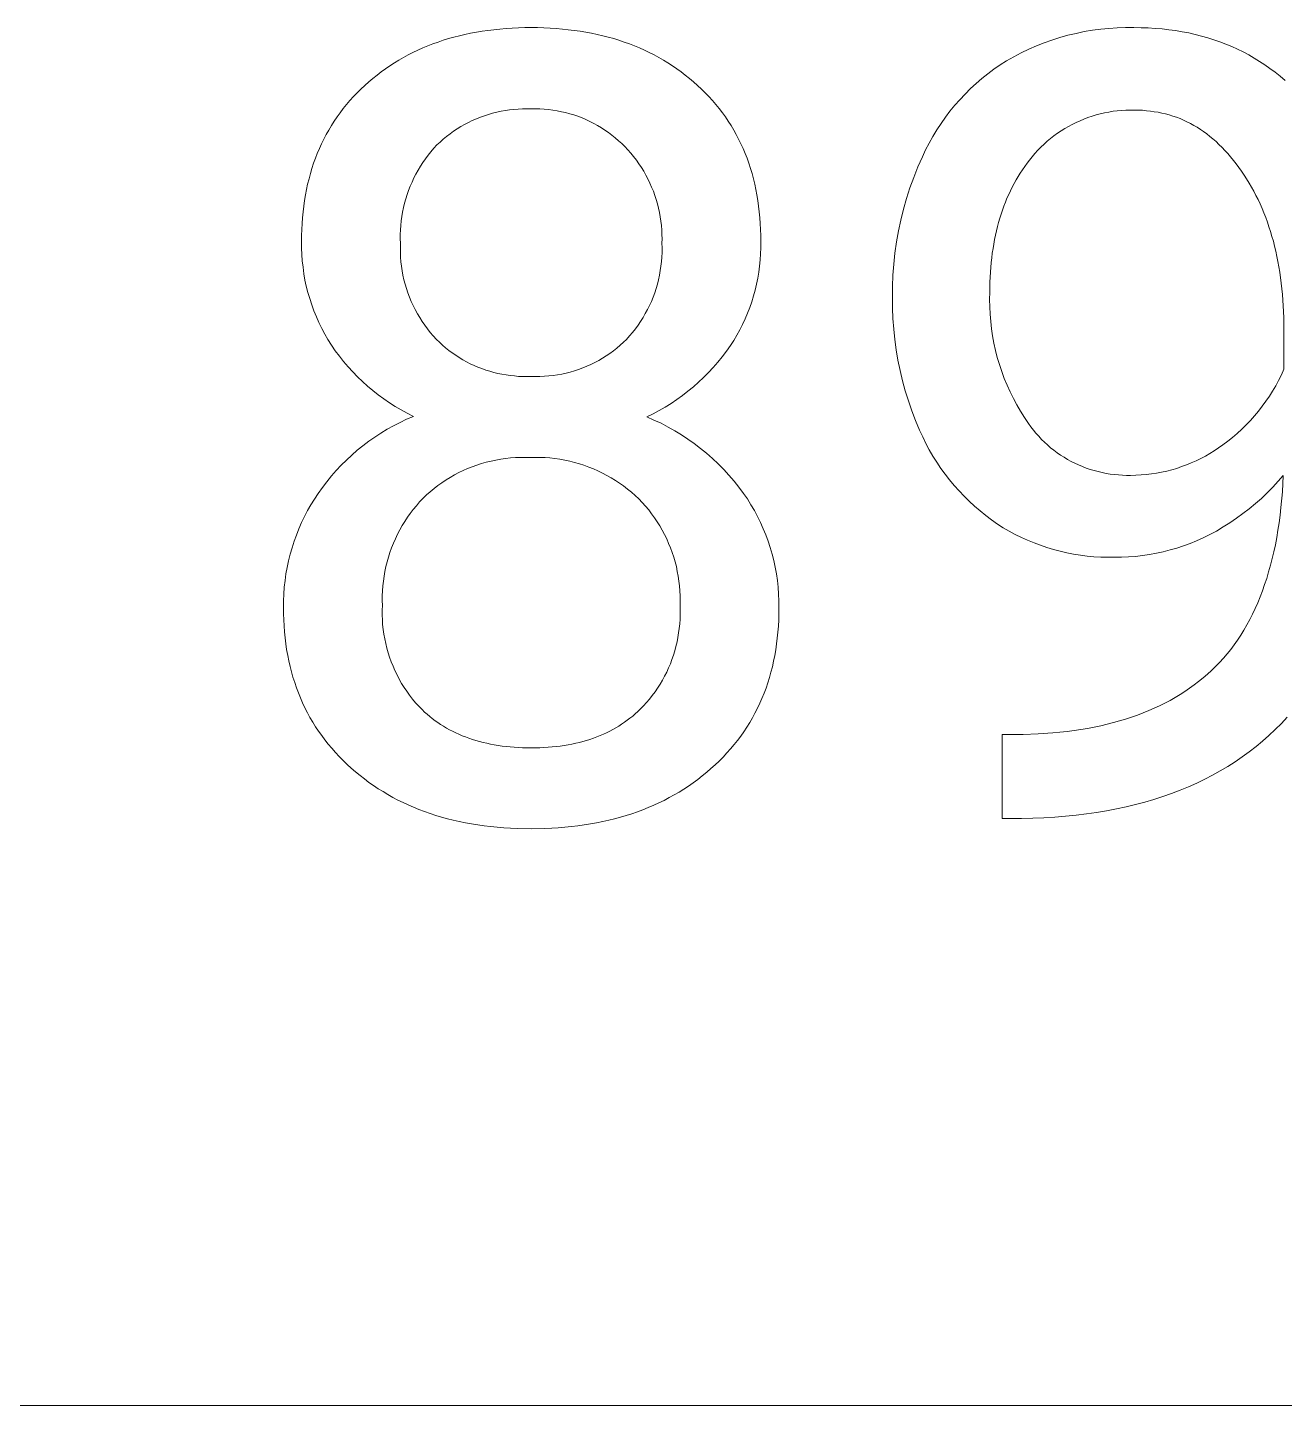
# Model space of a CAD drawing. Header units: millimetres. Extents: x -1480 to 5249, y -840 to 3860.
# Drawn here: x 4122 to 4224.8, y -464.2 to -351.6 of the extents above; entities that cross this region are included whole.
import ezdxf

# ---------------------------------------------------------------- set-up
doc = ezdxf.new("R2010")
doc.units = ezdxf.units.MM
doc.header["$MEASUREMENT"] = 0
doc.layers.add('Domyślny', color=7, linetype='Continuous', true_color=0x000000)

msp = doc.modelspace()

# ---------------------------------------------------------------- linework, layer by layer
at = {"layer": 'Domyślny', "color": 18, "lineweight": 15, "true_color": 0x000000}
for p, q in [((4156.43, -352.52), (4156.87, -352.4)), ((4156.87, -352.4), (4157.32, -352.28)), ((4157.32, -352.28), (4157.77, -352.18)), ((4157.77, -352.18), (4158.23, -352.08)), ((4158.23, -352.08), (4158.7, -351.99)), ((4158.7, -351.99), (4159.17, -351.91)), ((4159.17, -351.91), (4159.65, -351.85)), ((4159.65, -351.85), (4160.13, -351.79)), ((4160.13, -351.79), (4160.63, -351.74)), ((4160.63, -351.74), (4161.13, -351.69)), ((4161.13, -351.69), (4161.63, -351.66)), ((4161.63, -351.66), (4162.14, -351.64)), ((4162.14, -351.64), (4162.66, -351.62)), ((4162.66, -351.62), (4163.18, -351.62)), ((4163.18, -351.62), (4163.7, -351.62)), ((4163.7, -351.62), (4164.22, -351.64)), ((4164.22, -351.64), (4164.73, -351.66)), ((4164.73, -351.66), (4165.23, -351.69)), ((4165.23, -351.69), (4165.73, -351.74)), ((4165.73, -351.74), (4166.22, -351.79)), ((4166.22, -351.79), (4166.71, -351.85)), ((4166.71, -351.85), (4167.19, -351.91)), ((4167.19, -351.91), (4167.66, -351.99)), ((4167.66, -351.99), (4168.12, -352.08)), ((4168.12, -352.08), (4168.58, -352.18)), ((4168.58, -352.18), (4169.04, -352.28)), ((4169.04, -352.28), (4169.48, -352.4)), ((4169.48, -352.4), (4169.93, -352.52)), ((4205.76, -352.64), (4206.41, -352.43)), ((4206.41, -352.43), (4207.06, -352.25)), ((4207.06, -352.25), (4207.73, -352.09)), ((4207.73, -352.09), (4208.39, -351.95)), ((4208.39, -351.95), (4209.07, -351.84)), ((4209.07, -351.84), (4209.74, -351.75)), ((4209.74, -351.75), (4210.42, -351.68)), ((4210.42, -351.68), (4211.1, -351.64)), ((4211.1, -351.64), (4211.78, -351.62)), ((4211.78, -351.62), (4212.46, -351.62)), ((4212.46, -351.62), (4213.05, -351.63)), ((4213.05, -351.63), (4213.63, -351.65)), ((4213.63, -351.65), (4214.2, -351.68)), ((4214.2, -351.68), (4214.76, -351.73)), ((4214.76, -351.73), (4215.32, -351.79)), ((4215.32, -351.79), (4215.87, -351.87)), ((4215.87, -351.87), (4216.41, -351.96)), ((4216.41, -351.96), (4216.94, -352.06)), ((4216.94, -352.06), (4217.47, -352.18)), ((4217.47, -352.18), (4217.98, -352.31)), ((4217.98, -352.31), (4218.49, -352.45)), ((4153.52, -353.65), (4153.92, -353.46)), ((4153.92, -353.46), (4154.32, -353.28)), ((4154.32, -353.28), (4154.73, -353.11)), ((4154.73, -353.11), (4155.15, -352.95)), ((4155.15, -352.95), (4155.57, -352.8)), ((4155.57, -352.8), (4156, -352.66)), ((4156, -352.66), (4156.43, -352.52)), ((4169.93, -352.52), (4170.36, -352.66)), ((4170.36, -352.66), (4170.79, -352.8)), ((4170.79, -352.8), (4171.21, -352.95)), ((4171.21, -352.95), (4171.63, -353.11)), ((4171.63, -353.11), (4172.04, -353.28)), ((4172.04, -353.28), (4172.44, -353.46)), ((4172.44, -353.46), (4172.84, -353.65)), ((4203.24, -353.68), (4203.86, -353.39)), ((4203.86, -353.39), (4204.48, -353.11)), ((4204.48, -353.11), (4205.12, -352.86)), ((4205.12, -352.86), (4205.76, -352.64)), ((4218.49, -352.45), (4218.99, -352.61)), ((4218.99, -352.61), (4219.49, -352.79)), ((4219.49, -352.79), (4219.97, -352.97)), ((4219.97, -352.97), (4220.45, -353.17)), ((4220.45, -353.17), (4220.92, -353.38)), ((4220.92, -353.38), (4221.39, -353.61)), ((4151.64, -354.74), (4152, -354.5)), ((4152, -354.5), (4152.37, -354.28)), ((4152.37, -354.28), (4152.75, -354.06)), ((4152.75, -354.06), (4153.13, -353.85)), ((4153.13, -353.85), (4153.52, -353.65)), ((4172.84, -353.65), (4173.23, -353.85)), ((4173.23, -353.85), (4173.61, -354.06)), ((4173.61, -354.06), (4173.99, -354.28)), ((4173.99, -354.28), (4174.36, -354.5)), ((4174.36, -354.5), (4174.73, -354.74)), ((4201.01, -355.02), (4201.52, -354.67)), ((4201.52, -354.67), (4202.04, -354.33)), ((4202.04, -354.33), (4202.64, -354)), ((4202.64, -354), (4203.24, -353.68)), ((4221.39, -353.61), (4221.84, -353.85)), ((4221.84, -353.85), (4222.29, -354.11)), ((4222.29, -354.11), (4222.73, -354.38)), ((4222.73, -354.38), (4223.16, -354.66)), ((4223.16, -354.66), (4223.58, -354.96)), ((4149.91, -356.06), (4150.24, -355.77)), ((4150.24, -355.77), (4150.58, -355.5)), ((4150.58, -355.5), (4150.93, -355.24)), ((4150.93, -355.24), (4151.28, -354.98)), ((4151.28, -354.98), (4151.64, -354.74)), ((4174.73, -354.74), (4175.09, -354.98)), ((4175.09, -354.98), (4175.44, -355.24)), ((4175.44, -355.24), (4175.78, -355.5)), ((4175.78, -355.5), (4176.12, -355.77)), ((4176.12, -355.77), (4176.46, -356.06)), ((4199.55, -356.19), (4200.03, -355.79)), ((4200.03, -355.79), (4200.51, -355.4)), ((4200.51, -355.4), (4201.01, -355.02)), ((4223.58, -354.96), (4224, -355.27)), ((4224, -355.27), (4224.41, -355.59)), ((4224.41, -355.59), (4224.81, -355.93)), ((4148.66, -357.26), (4148.96, -356.95)), ((4148.96, -356.95), (4149.26, -356.65)), ((4149.26, -356.65), (4149.58, -356.35)), ((4149.58, -356.35), (4149.91, -356.06)), ((4176.46, -356.06), (4176.78, -356.35)), ((4176.78, -356.35), (4177.1, -356.65)), ((4177.1, -356.65), (4177.41, -356.95)), ((4177.41, -356.95), (4177.71, -357.26)), ((4198.65, -357.05), (4199.1, -356.61)), ((4199.1, -356.61), (4199.55, -356.19)), ((4147.82, -358.24), (4148.09, -357.91)), ((4148.09, -357.91), (4148.37, -357.58)), ((4148.37, -357.58), (4148.66, -357.26)), ((4177.71, -357.26), (4178, -357.58)), ((4178, -357.58), (4178.28, -357.91)), ((4178.28, -357.91), (4178.55, -358.24)), ((4197.42, -358.46), (4197.82, -357.97)), ((4197.82, -357.97), (4198.23, -357.51)), ((4198.23, -357.51), (4198.65, -357.05)), ((4147.08, -359.27), (4147.32, -358.92)), ((4147.32, -358.92), (4147.57, -358.58)), ((4147.57, -358.58), (4147.82, -358.24)), ((4158.7, -359.08), (4158.37, -359.22)), ((4159.03, -358.94), (4158.7, -359.08)), ((4159.36, -358.82), (4159.03, -358.94)), ((4159.69, -358.72), (4159.36, -358.82)), ((4160.03, -358.62), (4159.69, -358.72)), ((4160.38, -358.53), (4160.03, -358.62)), ((4160.72, -358.46), (4160.38, -358.53)), ((4161.07, -358.4), (4160.72, -358.46)), ((4161.42, -358.35), (4161.07, -358.4)), ((4161.77, -358.31), (4161.42, -358.35)), ((4162.12, -358.28), (4161.77, -358.31)), ((4162.48, -358.27), (4162.12, -358.28)), ((4162.83, -358.27), (4162.48, -358.27)), ((4163.18, -358.27), (4162.83, -358.27)), ((4163.54, -358.27), (4163.18, -358.27)), ((4163.89, -358.27), (4163.54, -358.27)), ((4164.24, -358.29), (4163.89, -358.27)), ((4164.6, -358.32), (4164.24, -358.29)), ((4164.95, -358.37), (4164.6, -358.32)), ((4165.3, -358.42), (4164.95, -358.37)), ((4165.65, -358.49), (4165.3, -358.42)), ((4165.99, -358.57), (4165.65, -358.49)), ((4166.33, -358.66), (4165.99, -358.57)), ((4166.67, -358.76), (4166.33, -358.66)), ((4167.01, -358.87), (4166.67, -358.76)), ((4167.34, -359), (4167.01, -358.87)), ((4167.66, -359.14), (4167.34, -359)), ((4167.99, -359.29), (4167.66, -359.14)), ((4178.55, -358.24), (4178.81, -358.58)), ((4178.81, -358.58), (4179.06, -358.92)), ((4179.06, -358.92), (4179.29, -359.27)), ((4196.69, -359.46), (4197.05, -358.95)), ((4197.05, -358.95), (4197.42, -358.46)), ((4208.37, -359.09), (4208.05, -359.23)), ((4208.7, -358.97), (4208.37, -359.09)), ((4209.04, -358.85), (4208.7, -358.97)), ((4209.37, -358.75), (4209.04, -358.85)), ((4209.71, -358.66), (4209.37, -358.75)), ((4210.06, -358.58), (4209.71, -358.66)), ((4210.4, -358.52), (4210.06, -358.58)), ((4210.75, -358.46), (4210.4, -358.52)), ((4211.1, -358.42), (4210.75, -358.46)), ((4211.45, -358.39), (4211.1, -358.42)), ((4211.8, -358.37), (4211.45, -358.39)), ((4212.16, -358.36), (4211.8, -358.37)), ((4212.51, -358.36), (4212.16, -358.36)), ((4212.84, -358.37), (4212.51, -358.36)), ((4213.16, -358.38), (4212.84, -358.37)), ((4213.49, -358.41), (4213.16, -358.38)), ((4213.81, -358.44), (4213.49, -358.41)), ((4214.12, -358.49), (4213.81, -358.44)), ((4214.43, -358.54), (4214.12, -358.49)), ((4214.74, -358.6), (4214.43, -358.54)), ((4215.05, -358.68), (4214.74, -358.6)), ((4215.35, -358.76), (4215.05, -358.68)), ((4215.64, -358.85), (4215.35, -358.76)), ((4215.94, -358.95), (4215.64, -358.85)), ((4216.23, -359.06), (4215.94, -358.95)), ((4216.51, -359.19), (4216.23, -359.06)), ((4216.79, -359.32), (4216.51, -359.19)), ((4146.43, -360.36), (4146.64, -359.99)), ((4146.64, -359.99), (4146.85, -359.63)), ((4146.85, -359.63), (4147.08, -359.27)), ((4156.55, -360.3), (4156.27, -360.51)), ((4156.84, -360.09), (4156.55, -360.3)), ((4157.13, -359.9), (4156.84, -360.09)), ((4157.44, -359.71), (4157.13, -359.9)), ((4157.74, -359.54), (4157.44, -359.71)), ((4158.06, -359.37), (4157.74, -359.54)), ((4158.37, -359.22), (4158.06, -359.37)), ((4168.3, -359.45), (4167.99, -359.29)), ((4168.61, -359.62), (4168.3, -359.45)), ((4168.92, -359.8), (4168.61, -359.62)), ((4169.21, -359.99), (4168.92, -359.8)), ((4169.5, -360.19), (4169.21, -359.99)), ((4169.79, -360.4), (4169.5, -360.19)), ((4179.29, -359.27), (4179.52, -359.63)), ((4179.52, -359.63), (4179.74, -359.99)), ((4179.74, -359.99), (4179.95, -360.36)), ((4196.02, -360.51), (4196.35, -359.98)), ((4196.35, -359.98), (4196.69, -359.46)), ((4206.21, -360.26), (4205.92, -360.47)), ((4206.5, -360.06), (4206.21, -360.26)), ((4206.8, -359.87), (4206.5, -360.06)), ((4207.1, -359.7), (4206.8, -359.87)), ((4207.41, -359.53), (4207.1, -359.7)), ((4207.73, -359.37), (4207.41, -359.53)), ((4208.05, -359.23), (4207.73, -359.37)), ((4217.07, -359.46), (4216.79, -359.32)), ((4217.35, -359.61), (4217.07, -359.46)), ((4217.62, -359.77), (4217.35, -359.61)), ((4217.89, -359.94), (4217.62, -359.77)), ((4218.15, -360.12), (4217.89, -359.94)), ((4218.41, -360.31), (4218.15, -360.12)), ((4218.67, -360.51), (4218.41, -360.31)), ((4145.87, -361.51), (4146.04, -361.12)), ((4146.04, -361.12), (4146.23, -360.74)), ((4146.23, -360.74), (4146.43, -360.36)), ((4155.48, -361.21), (4155.23, -361.48)), ((4155.73, -360.97), (4155.48, -361.21)), ((4156, -360.73), (4155.73, -360.97)), ((4156.27, -360.51), (4156, -360.73)), ((4170.06, -360.62), (4169.79, -360.4)), ((4170.33, -360.86), (4170.06, -360.62)), ((4170.59, -361.1), (4170.33, -360.86)), ((4170.85, -361.34), (4170.59, -361.1)), ((4171.09, -361.61), (4170.85, -361.34)), ((4179.95, -360.36), (4180.14, -360.74)), ((4180.14, -360.74), (4180.33, -361.12)), ((4180.33, -361.12), (4180.51, -361.51)), ((4195.43, -361.61), (4195.72, -361.06)), ((4195.72, -361.06), (4196.02, -360.51)), ((4204.86, -361.39), (4204.61, -361.64)), ((4205.11, -361.14), (4204.86, -361.39)), ((4205.37, -360.91), (4205.11, -361.14)), ((4205.65, -360.68), (4205.37, -360.91)), ((4205.92, -360.47), (4205.65, -360.68)), ((4218.92, -360.72), (4218.67, -360.51)), ((4219.17, -360.94), (4218.92, -360.72)), ((4219.41, -361.17), (4219.17, -360.94)), ((4219.66, -361.41), (4219.41, -361.17)), ((4219.89, -361.66), (4219.66, -361.41)), ((4145.4, -362.71), (4145.54, -362.3)), ((4145.54, -362.3), (4145.7, -361.9)), ((4145.7, -361.9), (4145.87, -361.51)), ((4154.54, -362.34), (4154.33, -362.64)), ((4154.76, -362.05), (4154.54, -362.34)), ((4154.99, -361.76), (4154.76, -362.05)), ((4155.23, -361.48), (4154.99, -361.76)), ((4171.33, -361.88), (4171.09, -361.61)), ((4171.56, -362.16), (4171.33, -361.88)), ((4171.78, -362.45), (4171.56, -362.16)), ((4171.99, -362.75), (4171.78, -362.45)), ((4180.51, -361.51), (4180.67, -361.9)), ((4180.67, -361.9), (4180.83, -362.3)), ((4180.83, -362.3), (4180.97, -362.71)), ((4194.8, -363.01), (4195.17, -362.17)), ((4195.17, -362.17), (4195.43, -361.61)), ((4203.93, -362.44), (4203.73, -362.7)), ((4204.15, -362.17), (4203.93, -362.44)), ((4204.37, -361.9), (4204.15, -362.17)), ((4204.61, -361.64), (4204.37, -361.9)), ((4220.13, -361.92), (4219.89, -361.66)), ((4220.36, -362.19), (4220.13, -361.92)), ((4220.59, -362.47), (4220.36, -362.19)), ((4220.81, -362.75), (4220.59, -362.47)), ((4145.02, -363.98), (4145.13, -363.55)), ((4145.13, -363.55), (4145.26, -363.13)), ((4145.26, -363.13), (4145.4, -362.71)), ((4153.76, -363.59), (4153.59, -363.91)), ((4153.94, -363.27), (4153.76, -363.59)), ((4154.13, -362.95), (4153.94, -363.27)), ((4154.33, -362.64), (4154.13, -362.95)), ((4172.19, -363.05), (4171.99, -362.75)), ((4172.38, -363.36), (4172.19, -363.05)), ((4172.56, -363.67), (4172.38, -363.36)), ((4172.73, -363.99), (4172.56, -363.67)), ((4180.97, -362.71), (4181.11, -363.13)), ((4181.11, -363.13), (4181.24, -363.55)), ((4181.24, -363.55), (4181.35, -363.98)), ((4194.46, -363.86), (4194.8, -363.01)), ((4203.17, -363.51), (4203, -363.79)), ((4203.35, -363.23), (4203.17, -363.51)), ((4203.54, -362.96), (4203.35, -363.23)), ((4203.73, -362.7), (4203.54, -362.96)), ((4221.03, -363.05), (4220.81, -362.75)), ((4221.25, -363.36), (4221.03, -363.05)), ((4221.46, -363.67), (4221.25, -363.36)), ((4221.67, -363.99), (4221.46, -363.67)), ((4144.82, -364.85), (4144.91, -364.41)), ((4144.91, -364.41), (4145.02, -363.98)), ((4153.29, -364.58), (4153.16, -364.93)), ((4153.44, -364.25), (4153.29, -364.58)), ((4153.59, -363.91), (4153.44, -364.25)), ((4172.89, -364.32), (4172.73, -363.99)), ((4173.03, -364.65), (4172.89, -364.32)), ((4173.17, -364.99), (4173.03, -364.65)), ((4181.35, -363.98), (4181.46, -364.41)), ((4181.46, -364.41), (4181.55, -364.85)), ((4193.87, -365.58), (4194.15, -364.72)), ((4194.15, -364.72), (4194.46, -363.86)), ((4202.51, -364.66), (4202.36, -364.96)), ((4202.67, -364.36), (4202.51, -364.66)), ((4202.83, -364.07), (4202.67, -364.36)), ((4203, -363.79), (4202.83, -364.07)), ((4221.87, -364.32), (4221.67, -363.99)), ((4222.06, -364.65), (4221.87, -364.32)), ((4222.25, -364.99), (4222.06, -364.65)), ((4144.59, -366.21), (4144.65, -365.75)), ((4144.65, -365.75), (4144.73, -365.3)), ((4144.73, -365.3), (4144.82, -364.85)), ((4152.93, -365.62), (4152.83, -365.98)), ((4153.04, -365.27), (4152.93, -365.62)), ((4153.16, -364.93), (4153.04, -365.27)), ((4173.29, -365.33), (4173.17, -364.99)), ((4173.4, -365.67), (4173.29, -365.33)), ((4173.5, -366.02), (4173.4, -365.67)), ((4181.55, -364.85), (4181.64, -365.3)), ((4181.64, -365.3), (4181.71, -365.75)), ((4181.71, -365.75), (4181.78, -366.21)), ((4193.62, -366.46), (4193.87, -365.58)), ((4201.95, -365.88), (4201.83, -366.2)), ((4202.08, -365.57), (4201.95, -365.88)), ((4202.22, -365.26), (4202.08, -365.57)), ((4202.36, -364.96), (4202.22, -365.26)), ((4222.43, -365.33), (4222.25, -364.99)), ((4222.61, -365.68), (4222.43, -365.33)), ((4222.77, -366.03), (4222.61, -365.68)), ((4144.49, -367.16), (4144.53, -366.68)), ((4144.53, -366.68), (4144.59, -366.21)), ((4152.61, -367.06), (4152.56, -367.42)), ((4152.67, -366.69), (4152.61, -367.06)), ((4152.74, -366.33), (4152.67, -366.69)), ((4152.83, -365.98), (4152.74, -366.33)), ((4173.59, -366.37), (4173.5, -366.02)), ((4173.67, -366.73), (4173.59, -366.37)), ((4173.73, -367.09), (4173.67, -366.73)), ((4173.79, -367.44), (4173.73, -367.09)), ((4181.78, -366.21), (4181.83, -366.68)), ((4181.83, -366.68), (4181.88, -367.16)), ((4193.4, -367.35), (4193.62, -366.46)), ((4201.6, -366.86), (4201.5, -367.19)), ((4201.71, -366.53), (4201.6, -366.86)), ((4201.83, -366.2), (4201.71, -366.53)), ((4222.93, -366.39), (4222.77, -366.03)), ((4223.08, -366.76), (4222.93, -366.39)), ((4223.23, -367.13), (4223.08, -366.76)), ((4144.41, -368.62), (4144.43, -368.12)), ((4144.43, -368.12), (4144.45, -367.64)), ((4144.45, -367.64), (4144.49, -367.16)), ((4152.5, -368.15), (4152.48, -368.52)), ((4152.52, -367.79), (4152.5, -368.15)), ((4152.56, -367.42), (4152.52, -367.79)), ((4173.83, -367.8), (4173.79, -367.44)), ((4173.86, -368.17), (4173.83, -367.8)), ((4173.87, -368.53), (4173.86, -368.17)), ((4181.88, -367.16), (4181.91, -367.64)), ((4181.91, -367.64), (4181.94, -368.12)), ((4181.94, -368.12), (4181.95, -368.62)), ((4193.21, -368.24), (4193.4, -367.35)), ((4201.3, -367.88), (4201.22, -368.23)), ((4201.4, -367.54), (4201.3, -367.88)), ((4201.5, -367.19), (4201.4, -367.54)), ((4223.37, -367.51), (4223.23, -367.13)), ((4223.5, -367.89), (4223.37, -367.51)), ((4223.63, -368.28), (4223.5, -367.89)), ((4144.41, -369.12), (4144.41, -368.62)), ((4144.41, -369.64), (4144.41, -369.12)), ((4152.48, -368.52), (4152.48, -368.89)), ((4152.48, -368.89), (4152.5, -369.25)), ((4152.5, -369.25), (4152.49, -369.63)), ((4173.88, -368.89), (4173.87, -368.53)), ((4173.87, -369.25), (4173.88, -368.89)), ((4173.88, -369.63), (4173.87, -369.25)), ((4181.95, -368.62), (4181.96, -369.12)), ((4181.96, -369.12), (4181.96, -369.62)), ((4192.92, -370.05), (4193.05, -369.14)), ((4193.05, -369.14), (4193.21, -368.24)), ((4201, -369.31), (4200.94, -369.68)), ((4201.07, -368.95), (4201, -369.31)), ((4201.14, -368.59), (4201.07, -368.95)), ((4201.22, -368.23), (4201.14, -368.59)), ((4223.74, -368.68), (4223.63, -368.28)), ((4223.86, -369.08), (4223.74, -368.68)), ((4223.96, -369.49), (4223.86, -369.08)), ((4144.43, -370.17), (4144.41, -369.64)), ((4144.47, -370.69), (4144.43, -370.17)), ((4152.49, -369.63), (4152.49, -370)), ((4152.49, -370), (4152.51, -370.37)), ((4152.51, -370.37), (4152.54, -370.75)), ((4173.83, -370.74), (4173.86, -370.37)), ((4173.86, -370.37), (4173.88, -370)), ((4173.88, -370), (4173.88, -369.63)), ((4181.94, -370.12), (4181.91, -370.61)), ((4181.96, -369.62), (4181.94, -370.12)), ((4192.83, -370.95), (4192.92, -370.05)), ((4200.84, -370.44), (4200.79, -370.82)), ((4200.88, -370.06), (4200.84, -370.44)), ((4200.94, -369.68), (4200.88, -370.06)), ((4224.06, -369.9), (4223.96, -369.49)), ((4224.15, -370.32), (4224.06, -369.9)), ((4224.23, -370.74), (4224.15, -370.32)), ((4144.53, -371.21), (4144.47, -370.69)), ((4144.6, -371.73), (4144.53, -371.21)), ((4152.54, -370.75), (4152.58, -371.12)), ((4152.58, -371.12), (4152.63, -371.49)), ((4152.63, -371.49), (4152.7, -371.86)), ((4173.67, -371.85), (4173.74, -371.48)), ((4173.74, -371.48), (4173.79, -371.12)), ((4173.79, -371.12), (4173.83, -370.74)), ((4181.86, -371.11), (4181.79, -371.61)), ((4181.91, -370.61), (4181.86, -371.11)), ((4192.76, -371.86), (4192.83, -370.95)), ((4200.79, -370.82), (4200.73, -371.61)), ((4224.31, -371.18), (4224.23, -370.74)), ((4224.38, -371.61), (4224.31, -371.18)), ((4144.69, -372.25), (4144.6, -371.73)), ((4144.8, -372.76), (4144.69, -372.25)), ((4152.7, -371.86), (4152.78, -372.22)), ((4152.78, -372.22), (4152.88, -372.58)), ((4152.88, -372.58), (4152.98, -372.94)), ((4173.4, -372.94), (4173.5, -372.58)), ((4173.5, -372.58), (4173.59, -372.22)), ((4173.59, -372.22), (4173.67, -371.85)), ((4181.61, -372.59), (4181.49, -373.07)), ((4181.71, -372.1), (4181.61, -372.59)), ((4181.79, -371.61), (4181.71, -372.1)), ((4192.73, -372.78), (4192.76, -371.86)), ((4200.69, -372.42), (4200.68, -373.24)), ((4200.73, -371.61), (4200.69, -372.42)), ((4224.5, -372.5), (4224.38, -371.61)), ((4224.6, -373.42), (4224.5, -372.5)), ((4144.93, -373.27), (4144.8, -372.76)), ((4145.08, -373.77), (4144.93, -373.27)), ((4145.24, -374.27), (4145.08, -373.77)), ((4152.98, -372.94), (4153.1, -373.3)), ((4153.1, -373.3), (4153.23, -373.65)), ((4153.23, -373.65), (4153.38, -373.99)), ((4173.01, -373.99), (4173.15, -373.64)), ((4173.15, -373.64), (4173.28, -373.29)), ((4173.28, -373.29), (4173.4, -372.94)), ((4181.36, -373.55), (4181.21, -374.03)), ((4181.49, -373.07), (4181.36, -373.55)), ((4192.72, -373.69), (4192.73, -372.78)), ((4192.73, -374.55), (4192.72, -373.69)), ((4200.68, -373.24), (4200.66, -373.84)), ((4200.66, -373.84), (4200.67, -374.44)), ((4224.67, -374.36), (4224.6, -373.42)), ((4145.42, -374.77), (4145.24, -374.27)), ((4145.62, -375.25), (4145.42, -374.77)), ((4153.38, -373.99), (4153.53, -374.33)), ((4153.53, -374.33), (4153.7, -374.67)), ((4153.7, -374.67), (4153.88, -375)), ((4172.51, -374.99), (4172.69, -374.66)), ((4172.69, -374.66), (4172.86, -374.33)), ((4172.86, -374.33), (4173.01, -373.99)), ((4180.87, -374.97), (4180.67, -375.43)), ((4181.05, -374.5), (4180.87, -374.97)), ((4181.21, -374.03), (4181.05, -374.5)), ((4192.76, -375.4), (4192.73, -374.55)), ((4200.67, -374.44), (4200.7, -375.04)), ((4224.71, -375.32), (4224.67, -374.36)), ((4145.83, -375.73), (4145.62, -375.25)), ((4146.06, -376.2), (4145.83, -375.73)), ((4153.88, -375), (4154.07, -375.32)), ((4154.07, -375.32), (4154.27, -375.63)), ((4154.27, -375.63), (4154.48, -375.94)), ((4154.48, -375.94), (4154.7, -376.24)), ((4171.7, -376.24), (4171.92, -375.94)), ((4171.92, -375.94), (4172.13, -375.63)), ((4172.13, -375.63), (4172.33, -375.31)), ((4172.33, -375.31), (4172.51, -374.99)), ((4180.46, -375.88), (4180.23, -376.32)), ((4180.67, -375.43), (4180.46, -375.88)), ((4192.82, -376.26), (4192.76, -375.4)), ((4200.7, -375.04), (4200.75, -375.64)), ((4200.75, -375.64), (4200.81, -376.23)), ((4224.72, -376.31), (4224.71, -375.32)), ((4146.31, -376.67), (4146.06, -376.2)), ((4146.57, -377.12), (4146.31, -376.67)), ((4146.85, -377.57), (4146.57, -377.12)), ((4154.7, -376.24), (4154.93, -376.54)), ((4154.93, -376.54), (4155.18, -376.82)), ((4155.18, -376.82), (4155.43, -377.1)), ((4155.43, -377.1), (4155.68, -377.34)), ((4170.72, -377.34), (4170.98, -377.1)), ((4170.98, -377.1), (4171.23, -376.82)), ((4171.23, -376.82), (4171.47, -376.53)), ((4171.47, -376.53), (4171.7, -376.24)), ((4179.74, -377.19), (4179.47, -377.61)), ((4179.99, -376.76), (4179.74, -377.19)), ((4180.23, -376.32), (4179.99, -376.76)), ((4192.91, -377.11), (4192.82, -376.26)), ((4193.03, -377.96), (4192.91, -377.11)), ((4200.81, -376.23), (4200.9, -376.82)), ((4200.9, -376.82), (4201.01, -377.41)), ((4224.72, -379.54), (4224.72, -376.31)), ((4147.17, -378.03), (4146.85, -377.57)), ((4147.5, -378.48), (4147.17, -378.03)), ((4155.68, -377.34), (4155.93, -377.57)), ((4155.93, -377.57), (4156.19, -377.79)), ((4156.19, -377.79), (4156.46, -378)), ((4156.46, -378), (4156.73, -378.21)), ((4156.73, -378.21), (4157.01, -378.4)), ((4169.31, -378.45), (4169.61, -378.25)), ((4169.61, -378.25), (4169.9, -378.04)), ((4169.9, -378.04), (4170.18, -377.82)), ((4170.18, -377.82), (4170.46, -377.58)), ((4170.46, -377.58), (4170.72, -377.34)), ((4179.14, -378.07), (4178.8, -378.53)), ((4179.47, -377.61), (4179.14, -378.07)), ((4193.17, -378.81), (4193.03, -377.96)), ((4201.01, -377.41), (4201.14, -378)), ((4201.14, -378), (4201.29, -378.58)), ((4147.85, -378.92), (4147.5, -378.48)), ((4148.22, -379.35), (4147.85, -378.92)), ((4148.59, -379.76), (4148.22, -379.35)), ((4157.01, -378.4), (4157.3, -378.59)), ((4157.3, -378.59), (4157.59, -378.77)), ((4157.59, -378.77), (4157.89, -378.93)), ((4157.89, -378.93), (4158.2, -379.09)), ((4158.2, -379.09), (4158.51, -379.23)), ((4158.51, -379.23), (4158.83, -379.37)), ((4158.83, -379.37), (4159.14, -379.49)), ((4167.06, -379.55), (4167.4, -379.43)), ((4167.4, -379.43), (4167.73, -379.3)), ((4167.73, -379.3), (4168.06, -379.15)), ((4168.06, -379.15), (4168.38, -378.99)), ((4168.38, -378.99), (4168.7, -378.82)), ((4168.7, -378.82), (4169.01, -378.64)), ((4169.01, -378.64), (4169.31, -378.45)), ((4178.07, -379.39), (4177.68, -379.81)), ((4178.44, -378.97), (4178.07, -379.39)), ((4178.8, -378.53), (4178.44, -378.97)), ((4193.34, -379.65), (4193.17, -378.81)), ((4201.29, -378.58), (4201.46, -379.15)), ((4201.46, -379.15), (4201.65, -379.72)), ((4148.98, -380.16), (4148.59, -379.76)), ((4149.39, -380.55), (4148.98, -380.16)), ((4149.81, -380.93), (4149.39, -380.55)), ((4159.14, -379.49), (4159.47, -379.61)), ((4159.47, -379.61), (4159.79, -379.71)), ((4159.79, -379.71), (4160.13, -379.8)), ((4160.13, -379.8), (4160.46, -379.88)), ((4160.46, -379.88), (4160.79, -379.95)), ((4160.79, -379.95), (4161.13, -380.01)), ((4161.13, -380.01), (4161.47, -380.06)), ((4161.47, -380.06), (4161.81, -380.09)), ((4161.81, -380.09), (4162.15, -380.12)), ((4162.15, -380.12), (4162.5, -380.13)), ((4162.5, -380.13), (4162.84, -380.13)), ((4162.84, -380.13), (4163.18, -380.12)), ((4163.18, -380.12), (4163.54, -380.13)), ((4163.54, -380.13), (4163.9, -380.13)), ((4163.9, -380.13), (4164.26, -380.11)), ((4164.26, -380.11), (4164.62, -380.09)), ((4164.62, -380.09), (4164.97, -380.05)), ((4164.97, -380.05), (4165.33, -380)), ((4165.33, -380), (4165.68, -379.93)), ((4165.68, -379.93), (4166.03, -379.86)), ((4166.03, -379.86), (4166.38, -379.77)), ((4166.38, -379.77), (4166.72, -379.67)), ((4166.72, -379.67), (4167.06, -379.55)), ((4176.87, -380.6), (4176.44, -380.98)), ((4177.28, -380.21), (4176.87, -380.6)), ((4177.68, -379.81), (4177.28, -380.21)), ((4193.54, -380.48), (4193.34, -379.65)), ((4193.77, -381.31), (4193.54, -380.48)), ((4201.65, -379.72), (4201.86, -380.29)), ((4201.86, -380.29), (4202.09, -380.84)), ((4224.05, -380.89), (4224.29, -380.45)), ((4224.29, -380.45), (4224.51, -380)), ((4224.51, -380), (4224.72, -379.54)), ((4150.24, -381.29), (4149.81, -380.93)), ((4150.68, -381.64), (4150.24, -381.29)), ((4151.13, -381.97), (4150.68, -381.64)), ((4175.55, -381.69), (4175.09, -382.02)), ((4176, -381.34), (4175.55, -381.69)), ((4176.44, -380.98), (4176, -381.34)), ((4194.02, -382.13), (4193.77, -381.31)), ((4202.09, -380.84), (4202.33, -381.39)), ((4202.33, -381.39), (4202.6, -381.92)), ((4223.53, -381.75), (4223.79, -381.32)), ((4223.79, -381.32), (4224.05, -380.89)), ((4151.59, -382.29), (4151.13, -381.97)), ((4152.07, -382.59), (4151.59, -382.29)), ((4152.55, -382.87), (4152.07, -382.59)), ((4174.14, -382.63), (4173.65, -382.92)), ((4174.62, -382.33), (4174.14, -382.63)), ((4175.09, -382.02), (4174.62, -382.33)), ((4194.3, -382.94), (4194.02, -382.13)), ((4202.6, -381.92), (4202.88, -382.45)), ((4202.88, -382.45), (4203.18, -382.97)), ((4222.64, -382.97), (4222.95, -382.57)), ((4222.95, -382.57), (4223.24, -382.16)), ((4223.24, -382.16), (4223.53, -381.75)), ((4151.93, -384.16), (4152.46, -383.88)), ((4152.46, -383.88), (4153, -383.63)), ((4153.05, -383.14), (4152.55, -382.87)), ((4153, -383.63), (4153.55, -383.39)), ((4153.55, -383.39), (4153.05, -383.14)), ((4173.15, -383.18), (4172.64, -383.44)), ((4172.64, -383.44), (4173.22, -383.69)), ((4173.65, -382.92), (4173.15, -383.18)), ((4173.22, -383.69), (4173.8, -383.96)), ((4173.8, -383.96), (4174.37, -384.26)), ((4194.61, -383.74), (4194.3, -382.94)), ((4194.94, -384.53), (4194.61, -383.74)), ((4203.18, -382.97), (4203.5, -383.48)), ((4203.5, -383.48), (4203.84, -383.97)), ((4203.84, -383.97), (4204.03, -384.25)), ((4221.63, -384.09), (4221.98, -383.73)), ((4221.98, -383.73), (4222.32, -383.35)), ((4222.32, -383.35), (4222.64, -382.97)), ((4149.91, -385.43), (4150.4, -385.08)), ((4150.4, -385.08), (4150.9, -384.76)), ((4150.9, -384.76), (4151.41, -384.45)), ((4151.41, -384.45), (4151.93, -384.16)), ((4174.37, -384.26), (4174.92, -384.57)), ((4174.92, -384.57), (4175.47, -384.9)), ((4175.47, -384.9), (4176, -385.25)), ((4195.19, -385.07), (4194.94, -384.53)), ((4195.45, -385.61), (4195.19, -385.07)), ((4204.03, -384.25), (4204.24, -384.51)), ((4204.24, -384.51), (4204.45, -384.77)), ((4204.45, -384.77), (4204.68, -385.02)), ((4204.68, -385.02), (4204.91, -385.27)), ((4220.52, -385.11), (4220.9, -384.78)), ((4220.9, -384.78), (4221.27, -384.44)), ((4221.27, -384.44), (4221.63, -384.09)), ((4148.52, -386.55), (4148.97, -386.16)), ((4148.97, -386.16), (4149.43, -385.79)), ((4149.43, -385.79), (4149.91, -385.43)), ((4176, -385.25), (4176.52, -385.62)), ((4176.52, -385.62), (4177.03, -386.01)), ((4177.03, -386.01), (4177.52, -386.41)), ((4195.73, -386.13), (4195.45, -385.61)), ((4196.03, -386.64), (4195.73, -386.13)), ((4204.91, -385.27), (4205.15, -385.5)), ((4205.15, -385.5), (4205.4, -385.73)), ((4205.4, -385.73), (4205.65, -385.95)), ((4205.65, -385.95), (4205.92, -386.16)), ((4205.92, -386.16), (4206.19, -386.36)), ((4218.66, -386.43), (4219.02, -386.2)), ((4219.02, -386.2), (4219.38, -385.97)), ((4219.38, -385.97), (4219.72, -385.72)), ((4219.72, -385.72), (4220.13, -385.42)), ((4220.13, -385.42), (4220.52, -385.11)), ((4147.66, -387.38), (4148.08, -386.96)), ((4148.08, -386.96), (4148.52, -386.55)), ((4159.12, -387.25), (4158.74, -387.37)), ((4159.51, -387.14), (4159.12, -387.25)), ((4159.9, -387.04), (4159.51, -387.14)), ((4160.29, -386.96), (4159.9, -387.04)), ((4160.69, -386.89), (4160.29, -386.96)), ((4161.09, -386.83), (4160.69, -386.89)), ((4161.49, -386.79), (4161.09, -386.83)), ((4161.89, -386.76), (4161.49, -386.79)), ((4162.29, -386.74), (4161.89, -386.76)), ((4162.69, -386.74), (4162.29, -386.74)), ((4163.09, -386.75), (4162.69, -386.74)), ((4163.5, -386.74), (4163.09, -386.75)), ((4163.91, -386.75), (4163.5, -386.74)), ((4164.32, -386.76), (4163.91, -386.75)), ((4164.72, -386.79), (4164.32, -386.76)), ((4165.13, -386.84), (4164.72, -386.79)), ((4165.53, -386.9), (4165.13, -386.84)), ((4165.93, -386.97), (4165.53, -386.9)), ((4166.33, -387.06), (4165.93, -386.97)), ((4166.72, -387.15), (4166.33, -387.06)), ((4167.12, -387.27), (4166.72, -387.15)), ((4167.5, -387.39), (4167.12, -387.27)), ((4177.52, -386.41), (4178, -386.83)), ((4178, -386.83), (4178.47, -387.27)), ((4178.47, -387.27), (4178.92, -387.72)), ((4196.35, -387.14), (4196.03, -386.64)), ((4196.68, -387.64), (4196.35, -387.14)), ((4206.19, -386.36), (4206.46, -386.55)), ((4206.46, -386.55), (4206.75, -386.73)), ((4206.75, -386.73), (4207.04, -386.91)), ((4207.04, -386.91), (4207.33, -387.07)), ((4207.33, -387.07), (4207.63, -387.22)), ((4207.63, -387.22), (4207.94, -387.36)), ((4216.36, -387.5), (4216.76, -387.36)), ((4216.76, -387.36), (4217.15, -387.2)), ((4217.15, -387.2), (4217.54, -387.02)), ((4217.54, -387.02), (4217.92, -386.84)), ((4217.92, -386.84), (4218.3, -386.64)), ((4218.3, -386.64), (4218.66, -386.43)), ((4146.48, -388.73), (4146.86, -388.26)), ((4146.86, -388.26), (4147.25, -387.81)), ((4147.25, -387.81), (4147.66, -387.38)), ((4156.56, -388.38), (4156.22, -388.59)), ((4156.91, -388.18), (4156.56, -388.38)), ((4157.26, -387.99), (4156.91, -388.18)), ((4157.62, -387.82), (4157.26, -387.99)), ((4157.99, -387.66), (4157.62, -387.82)), ((4158.36, -387.51), (4157.99, -387.66)), ((4158.74, -387.37), (4158.36, -387.51)), ((4167.89, -387.53), (4167.5, -387.39)), ((4168.27, -387.68), (4167.89, -387.53)), ((4168.64, -387.85), (4168.27, -387.68)), ((4169.01, -388.02), (4168.64, -387.85)), ((4169.37, -388.21), (4169.01, -388.02)), ((4169.72, -388.41), (4169.37, -388.21)), ((4170.07, -388.62), (4169.72, -388.41)), ((4178.92, -387.72), (4179.35, -388.19)), ((4179.35, -388.19), (4179.77, -388.68)), ((4197.03, -388.12), (4196.68, -387.64)), ((4197.39, -388.59), (4197.03, -388.12)), ((4207.94, -387.36), (4208.25, -387.49)), ((4208.25, -387.49), (4208.56, -387.62)), ((4208.56, -387.62), (4208.88, -387.73)), ((4208.88, -387.73), (4209.2, -387.82)), ((4209.2, -387.82), (4209.53, -387.91)), ((4209.53, -387.91), (4209.85, -387.99)), ((4209.85, -387.99), (4210.18, -388.05)), ((4210.18, -388.05), (4210.52, -388.11)), ((4210.52, -388.11), (4210.85, -388.15)), ((4210.85, -388.15), (4211.19, -388.18)), ((4211.19, -388.18), (4211.52, -388.2)), ((4211.52, -388.2), (4211.86, -388.21)), ((4211.86, -388.21), (4212.19, -388.21)), ((4212.19, -388.21), (4212.62, -388.2)), ((4212.62, -388.2), (4213.04, -388.18)), ((4213.04, -388.18), (4213.47, -388.14)), ((4213.47, -388.14), (4213.89, -388.09)), ((4213.89, -388.09), (4214.31, -388.03)), ((4214.31, -388.03), (4214.72, -387.95)), ((4214.72, -387.95), (4215.14, -387.86)), ((4215.14, -387.86), (4215.55, -387.75)), ((4215.55, -387.75), (4215.96, -387.64)), ((4215.96, -387.64), (4216.36, -387.5)), ((4224.67, -388.21), (4224.25, -388.7)), ((4224.6, -389.55), (4224.67, -388.21)), ((4145.77, -389.69), (4146.12, -389.2)), ((4146.12, -389.2), (4146.48, -388.73)), ((4154.93, -389.55), (4154.62, -389.81)), ((4155.24, -389.29), (4154.93, -389.55)), ((4155.55, -389.05), (4155.24, -389.29)), ((4155.88, -388.81), (4155.55, -389.05)), ((4156.22, -388.59), (4155.88, -388.81)), ((4170.41, -388.85), (4170.07, -388.62)), ((4170.74, -389.08), (4170.41, -388.85)), ((4171.07, -389.33), (4170.74, -389.08)), ((4171.38, -389.59), (4171.07, -389.33)), ((4171.69, -389.86), (4171.38, -389.59)), ((4179.77, -388.68), (4180.17, -389.18)), ((4180.17, -389.18), (4180.55, -389.69)), ((4197.77, -389.04), (4197.39, -388.59)), ((4198.17, -389.49), (4197.77, -389.04)), ((4198.58, -389.92), (4198.17, -389.49)), ((4223.81, -389.18), (4223.35, -389.64)), ((4224.25, -388.7), (4223.81, -389.18)), ((4224.48, -390.84), (4224.6, -389.55)), ((4144.91, -391.09), (4145.18, -390.61)), ((4145.18, -390.61), (4145.47, -390.15)), ((4145.47, -390.15), (4145.77, -389.69)), ((4153.8, -390.69), (4153.54, -391)), ((4154.06, -390.38), (4153.8, -390.69)), ((4154.33, -390.09), (4154.06, -390.38)), ((4154.62, -389.81), (4154.33, -390.09)), ((4171.99, -390.14), (4171.69, -389.86)), ((4172.26, -390.43), (4171.99, -390.14)), ((4172.53, -390.72), (4172.26, -390.43)), ((4172.79, -391.03), (4172.53, -390.72)), ((4180.55, -389.69), (4180.86, -390.14)), ((4180.86, -390.14), (4181.15, -390.61)), ((4181.15, -390.61), (4181.43, -391.09)), ((4199, -390.33), (4198.58, -389.92)), ((4199.43, -390.74), (4199, -390.33)), ((4199.88, -391.12), (4199.43, -390.74)), ((4222.39, -390.52), (4221.89, -390.94)), ((4222.88, -390.09), (4222.39, -390.52)), ((4223.35, -389.64), (4222.88, -390.09)), ((4144.42, -392.07), (4144.65, -391.58)), ((4144.65, -391.58), (4144.91, -391.09)), ((4153.07, -391.64), (4152.85, -391.98)), ((4153.3, -391.32), (4153.07, -391.64)), ((4153.54, -391), (4153.3, -391.32)), ((4173.03, -391.35), (4172.79, -391.03)), ((4173.26, -391.67), (4173.03, -391.35)), ((4173.49, -392.01), (4173.26, -391.67)), ((4181.43, -391.09), (4181.69, -391.57)), ((4181.69, -391.57), (4181.93, -392.07)), ((4200.35, -391.5), (4199.88, -391.12)), ((4200.82, -391.85), (4200.35, -391.5)), ((4201.31, -392.2), (4200.82, -391.85)), ((4220.85, -391.72), (4220.31, -392.08)), ((4221.37, -391.34), (4220.85, -391.72)), ((4221.89, -390.94), (4221.37, -391.34)), ((4224.32, -392.09), (4224.41, -391.47)), ((4224.41, -391.47), (4224.48, -390.84)), ((4143.99, -393.09), (4144.19, -392.58)), ((4144.19, -392.58), (4144.42, -392.07)), ((4152.44, -392.67), (4152.26, -393.03)), ((4152.64, -392.32), (4152.44, -392.67)), ((4152.85, -391.98), (4152.64, -392.32)), ((4173.7, -392.35), (4173.49, -392.01)), ((4173.9, -392.69), (4173.7, -392.35)), ((4174.08, -393.05), (4173.9, -392.69)), ((4181.93, -392.07), (4182.16, -392.57)), ((4182.16, -392.57), (4182.37, -393.08)), ((4201.78, -392.49), (4201.31, -392.2)), ((4202.27, -392.77), (4201.78, -392.49)), ((4202.76, -393.04), (4202.27, -392.77)), ((4219.2, -392.76), (4218.62, -393.07)), ((4219.76, -392.43), (4219.2, -392.76)), ((4220.31, -392.08), (4219.76, -392.43)), ((4224.13, -393.29), (4224.23, -392.7)), ((4224.23, -392.7), (4224.32, -392.09)), ((4143.63, -394.13), (4143.8, -393.6)), ((4143.8, -393.6), (4143.99, -393.09)), ((4151.92, -393.76), (4151.77, -394.13)), ((4152.08, -393.39), (4151.92, -393.76)), ((4152.26, -393.03), (4152.08, -393.39)), ((4174.26, -393.41), (4174.08, -393.05)), ((4174.42, -393.77), (4174.26, -393.41)), ((4174.57, -394.14), (4174.42, -393.77)), ((4182.37, -393.08), (4182.56, -393.6)), ((4182.56, -393.6), (4182.73, -394.12)), ((4203.26, -393.29), (4202.76, -393.04)), ((4203.77, -393.52), (4203.26, -393.29)), ((4204.29, -393.73), (4203.77, -393.52)), ((4204.82, -393.93), (4204.29, -393.73)), ((4205.35, -394.11), (4204.82, -393.93)), ((4205.89, -394.27), (4205.35, -394.11)), ((4216.51, -393.97), (4215.97, -394.15)), ((4217.05, -393.77), (4216.51, -393.97)), ((4217.58, -393.56), (4217.05, -393.77)), ((4218.11, -393.32), (4217.58, -393.56)), ((4218.62, -393.07), (4218.11, -393.32)), ((4223.9, -394.45), (4224.02, -393.88)), ((4224.02, -393.88), (4224.13, -393.29)), ((4143.23, -395.73), (4143.35, -395.19)), ((4143.35, -395.19), (4143.48, -394.66)), ((4143.48, -394.66), (4143.63, -394.13)), ((4151.52, -394.89), (4151.41, -395.28)), ((4151.64, -394.51), (4151.52, -394.89)), ((4151.77, -394.13), (4151.64, -394.51)), ((4174.71, -394.52), (4174.57, -394.14)), ((4174.84, -394.9), (4174.71, -394.52)), ((4174.95, -395.28), (4174.84, -394.9)), ((4182.73, -394.12), (4182.88, -394.65)), ((4182.88, -394.65), (4183.02, -395.18)), ((4183.02, -395.18), (4183.14, -395.72)), ((4206.43, -394.41), (4205.89, -394.27)), ((4206.97, -394.54), (4206.43, -394.41)), ((4207.52, -394.65), (4206.97, -394.54)), ((4208.08, -394.74), (4207.52, -394.65)), ((4208.63, -394.81), (4208.08, -394.74)), ((4209.19, -394.86), (4208.63, -394.81)), ((4209.75, -394.89), (4209.19, -394.86)), ((4210.31, -394.91), (4209.75, -394.89)), ((4210.87, -394.91), (4210.31, -394.91)), ((4211.45, -394.9), (4210.87, -394.91)), ((4212.02, -394.88), (4211.45, -394.9)), ((4212.59, -394.83), (4212.02, -394.88)), ((4213.16, -394.77), (4212.59, -394.83)), ((4213.73, -394.68), (4213.16, -394.77)), ((4214.3, -394.58), (4213.73, -394.68)), ((4214.86, -394.46), (4214.3, -394.58)), ((4215.42, -394.31), (4214.86, -394.46)), ((4215.97, -394.15), (4215.42, -394.31)), ((4223.62, -395.56), (4223.76, -395.01)), ((4223.76, -395.01), (4223.9, -394.45)), ((4143.06, -396.81), (4143.13, -396.27)), ((4143.13, -396.27), (4143.23, -395.73)), ((4151.23, -396.06), (4151.16, -396.45)), ((4151.31, -395.66), (4151.23, -396.06)), ((4151.41, -395.28), (4151.31, -395.66)), ((4175.05, -395.67), (4174.95, -395.28)), ((4175.13, -396.06), (4175.05, -395.67)), ((4175.2, -396.46), (4175.13, -396.06)), ((4183.14, -395.72), (4183.23, -396.26)), ((4183.23, -396.26), (4183.31, -396.81)), ((4223.31, -396.63), (4223.47, -396.1)), ((4223.47, -396.1), (4223.62, -395.56)), ((4142.95, -397.91), (4143, -397.36)), ((4143, -397.36), (4143.06, -396.81)), ((4151.06, -397.25), (4151.03, -397.65)), ((4151.1, -396.85), (4151.06, -397.25)), ((4151.16, -396.45), (4151.1, -396.85)), ((4175.26, -396.85), (4175.2, -396.46)), ((4175.31, -397.25), (4175.26, -396.85)), ((4175.34, -397.65), (4175.31, -397.25)), ((4183.31, -396.81), (4183.37, -397.36)), ((4183.37, -397.36), (4183.41, -397.91)), ((4222.97, -397.65), (4223.14, -397.14)), ((4223.14, -397.14), (4223.31, -396.63)), ((4142.93, -398.46), (4142.95, -397.91)), ((4142.93, -399.01), (4142.93, -398.46)), ((4151.03, -397.65), (4151.01, -398.05)), ((4151.01, -398.05), (4151.01, -398.45)), ((4151.01, -398.45), (4151.02, -398.85)), ((4175.35, -398.05), (4175.34, -397.65)), ((4175.36, -398.45), (4175.35, -398.05)), ((4175.35, -398.85), (4175.36, -398.45)), ((4183.41, -397.91), (4183.43, -398.46)), ((4183.43, -398.46), (4183.44, -399.01)), ((4222.58, -398.62), (4222.78, -398.14)), ((4222.78, -398.14), (4222.97, -397.65)), ((4142.93, -399.52), (4142.93, -399.01)), ((4142.95, -400.02), (4142.93, -399.52)), ((4151.02, -398.85), (4151, -399.24)), ((4151, -399.24), (4151, -399.63)), ((4151, -399.63), (4151.02, -400.02)), ((4175.36, -399.22), (4175.35, -398.85)), ((4175.35, -399.97), (4175.36, -399.6)), ((4175.36, -399.6), (4175.36, -399.22)), ((4183.43, -399.52), (4183.42, -400.03)), ((4183.44, -399.01), (4183.43, -399.52)), ((4221.93, -400), (4222.15, -399.55)), ((4222.15, -399.55), (4222.37, -399.09)), ((4222.37, -399.09), (4222.58, -398.62)), ((4142.98, -400.52), (4142.95, -400.02)), ((4143.02, -401.01), (4142.98, -400.52)), ((4151.02, -400.02), (4151.04, -400.41)), ((4151.04, -400.41), (4151.08, -400.8)), ((4151.08, -400.8), (4151.14, -401.19)), ((4175.24, -401.09), (4175.29, -400.72)), ((4175.29, -400.72), (4175.33, -400.34)), ((4175.33, -400.34), (4175.35, -399.97)), ((4183.39, -400.53), (4183.35, -401.02)), ((4183.42, -400.03), (4183.39, -400.53)), ((4221.19, -401.27), (4221.44, -400.86)), ((4221.44, -400.86), (4221.69, -400.43)), ((4221.69, -400.43), (4221.93, -400)), ((4143.06, -401.5), (4143.02, -401.01)), ((4143.12, -401.98), (4143.06, -401.5)), ((4143.19, -402.45), (4143.12, -401.98)), ((4151.14, -401.19), (4151.21, -401.57)), ((4151.21, -401.57), (4151.29, -401.96)), ((4151.29, -401.96), (4151.38, -402.34)), ((4175.02, -402.19), (4175.11, -401.82)), ((4175.11, -401.82), (4175.18, -401.46)), ((4175.18, -401.46), (4175.24, -401.09)), ((4183.24, -401.99), (4183.17, -402.46)), ((4183.3, -401.51), (4183.24, -401.99)), ((4183.35, -401.02), (4183.3, -401.51)), ((4220.65, -402.06), (4220.92, -401.67)), ((4220.92, -401.67), (4221.19, -401.27)), ((4143.28, -402.92), (4143.19, -402.45)), ((4143.37, -403.37), (4143.28, -402.92)), ((4151.38, -402.34), (4151.49, -402.71)), ((4151.49, -402.71), (4151.61, -403.08)), ((4151.61, -403.08), (4151.74, -403.45)), ((4174.69, -403.26), (4174.82, -402.9)), ((4174.82, -402.9), (4174.93, -402.55)), ((4174.93, -402.55), (4175.02, -402.19)), ((4183.09, -402.93), (4183, -403.39)), ((4183.17, -402.46), (4183.09, -402.93)), ((4219.77, -403.16), (4220.07, -402.81)), ((4220.07, -402.81), (4220.37, -402.44)), ((4220.37, -402.44), (4220.65, -402.06)), ((4143.47, -403.83), (4143.37, -403.37)), ((4143.59, -404.27), (4143.47, -403.83)), ((4151.74, -403.45), (4151.89, -403.81)), ((4151.89, -403.81), (4152.04, -404.17)), ((4152.04, -404.17), (4152.22, -404.52)), ((4174.26, -404.29), (4174.41, -403.95)), ((4174.41, -403.95), (4174.56, -403.61)), ((4174.56, -403.61), (4174.69, -403.26)), ((4182.9, -403.85), (4182.78, -404.29)), ((4183, -403.39), (4182.9, -403.85)), ((4218.46, -404.47), (4218.8, -404.16)), ((4218.8, -404.16), (4219.14, -403.84)), ((4219.14, -403.84), (4219.46, -403.51)), ((4219.46, -403.51), (4219.77, -403.16)), ((4143.71, -404.71), (4143.59, -404.27)), ((4143.85, -405.14), (4143.71, -404.71)), ((4143.99, -405.57), (4143.85, -405.14)), ((4152.22, -404.52), (4152.4, -404.87)), ((4152.4, -404.87), (4152.59, -405.21)), ((4152.59, -405.21), (4152.8, -405.54)), ((4173.52, -405.59), (4173.72, -405.27)), ((4173.72, -405.27), (4173.91, -404.95)), ((4173.91, -404.95), (4174.09, -404.62)), ((4174.09, -404.62), (4174.26, -404.29)), ((4182.52, -405.17), (4182.38, -405.6)), ((4182.66, -404.74), (4182.52, -405.17)), ((4182.78, -404.29), (4182.66, -404.74)), ((4217.01, -405.61), (4217.39, -405.34)), ((4217.39, -405.34), (4217.75, -405.06)), ((4217.75, -405.06), (4218.11, -404.77)), ((4218.11, -404.77), (4218.46, -404.47)), ((4144.15, -405.99), (4143.99, -405.57)), ((4144.32, -406.4), (4144.15, -405.99)), ((4144.5, -406.81), (4144.32, -406.4)), ((4152.8, -405.54), (4153.02, -405.86)), ((4153.02, -405.86), (4153.24, -406.18)), ((4153.24, -406.18), (4153.48, -406.49)), ((4153.48, -406.49), (4153.73, -406.79)), ((4172.61, -406.77), (4172.85, -406.49)), ((4172.85, -406.49), (4173.08, -406.2)), ((4173.08, -406.2), (4173.31, -405.9)), ((4173.31, -405.9), (4173.52, -405.59)), ((4182.05, -406.44), (4181.87, -406.84)), ((4182.22, -406.02), (4182.05, -406.44)), ((4182.38, -405.6), (4182.22, -406.02)), ((4215.41, -406.6), (4215.83, -406.37)), ((4215.83, -406.37), (4216.23, -406.12)), ((4216.23, -406.12), (4216.62, -405.87)), ((4216.62, -405.87), (4217.01, -405.61)), ((4144.69, -407.21), (4144.5, -406.81)), ((4144.89, -407.61), (4144.69, -407.21)), ((4145.1, -407.99), (4144.89, -407.61)), ((4153.73, -406.79), (4153.99, -407.08)), ((4153.99, -407.08), (4154.27, -407.36)), ((4154.27, -407.36), (4154.47, -407.56)), ((4154.47, -407.56), (4154.67, -407.74)), ((4171.69, -407.7), (4171.9, -407.51)), ((4171.9, -407.51), (4172.1, -407.32)), ((4172.1, -407.32), (4172.36, -407.05)), ((4172.36, -407.05), (4172.61, -406.77)), ((4181.69, -407.25), (4181.48, -407.64)), ((4181.87, -406.84), (4181.69, -407.25)), ((4212.74, -407.8), (4213.21, -407.63)), ((4213.21, -407.63), (4213.67, -407.44)), ((4213.67, -407.44), (4214.12, -407.24)), ((4214.12, -407.24), (4214.56, -407.04)), ((4214.56, -407.04), (4214.99, -406.82)), ((4214.99, -406.82), (4215.41, -406.6)), ((4145.32, -408.37), (4145.1, -407.99)), ((4145.56, -408.75), (4145.32, -408.37)), ((4145.8, -409.12), (4145.56, -408.75)), ((4154.67, -407.74), (4154.89, -407.92)), ((4154.89, -407.92), (4155.1, -408.09)), ((4155.1, -408.09), (4155.33, -408.26)), ((4155.33, -408.26), (4155.55, -408.42)), ((4155.55, -408.42), (4155.78, -408.57)), ((4155.78, -408.57), (4156.02, -408.72)), ((4156.02, -408.72), (4156.26, -408.86)), ((4170.1, -408.85), (4170.34, -408.7)), ((4170.34, -408.7), (4170.58, -408.55)), ((4170.58, -408.55), (4170.81, -408.39)), ((4170.81, -408.39), (4171.04, -408.23)), ((4171.04, -408.23), (4171.26, -408.06)), ((4171.26, -408.06), (4171.48, -407.88)), ((4171.48, -407.88), (4171.69, -407.7)), ((4181.05, -408.41), (4180.82, -408.79)), ((4181.27, -408.03), (4181.05, -408.41)), ((4181.48, -407.64), (4181.27, -408.03)), ((4209.21, -408.78), (4209.74, -408.67)), ((4209.74, -408.67), (4210.27, -408.55)), ((4210.27, -408.55), (4210.78, -408.42)), ((4210.78, -408.42), (4211.28, -408.28)), ((4211.28, -408.28), (4211.78, -408.13)), ((4211.78, -408.13), (4212.26, -407.97)), ((4212.26, -407.97), (4212.74, -407.8)), ((4224.51, -408.49), (4224.01, -408.99)), ((4224.99, -407.98), (4224.51, -408.49)), ((4146.06, -409.48), (4145.8, -409.12)), ((4146.32, -409.83), (4146.06, -409.48)), ((4146.6, -410.18), (4146.32, -409.83)), ((4156.26, -408.86), (4156.51, -409)), ((4156.51, -409), (4156.76, -409.13)), ((4156.76, -409.13), (4157.02, -409.26)), ((4157.02, -409.26), (4157.28, -409.37)), ((4157.28, -409.37), (4157.55, -409.49)), ((4157.55, -409.49), (4157.82, -409.59)), ((4157.82, -409.59), (4158.09, -409.7)), ((4158.09, -409.7), (4158.38, -409.79)), ((4158.38, -409.79), (4158.66, -409.88)), ((4158.66, -409.88), (4158.95, -409.96)), ((4167.41, -409.96), (4167.7, -409.87)), ((4167.7, -409.87), (4167.99, -409.79)), ((4167.99, -409.79), (4168.27, -409.69)), ((4168.27, -409.69), (4168.55, -409.59)), ((4168.55, -409.59), (4168.82, -409.48)), ((4168.82, -409.48), (4169.09, -409.37)), ((4169.09, -409.37), (4169.35, -409.25)), ((4169.35, -409.25), (4169.6, -409.12)), ((4169.6, -409.12), (4169.86, -408.99)), ((4169.86, -408.99), (4170.1, -408.85)), ((4180.05, -409.87), (4179.77, -410.22)), ((4180.32, -409.52), (4180.05, -409.87)), ((4180.57, -409.16), (4180.32, -409.52)), ((4180.82, -408.79), (4180.57, -409.16)), ((4201.69, -416.26), (4201.69, -409.38)), ((4201.69, -409.38), (4203.39, -409.38)), ((4203.39, -409.38), (4204.63, -409.34)), ((4204.63, -409.34), (4205.83, -409.26)), ((4205.83, -409.26), (4206.41, -409.2)), ((4206.41, -409.2), (4206.99, -409.14)), ((4206.99, -409.14), (4207.56, -409.06)), ((4207.56, -409.06), (4208.12, -408.98)), ((4208.12, -408.98), (4208.67, -408.89)), ((4208.67, -408.89), (4209.21, -408.78)), ((4223.5, -409.47), (4222.98, -409.93)), ((4224.01, -408.99), (4223.5, -409.47)), ((4146.89, -410.52), (4146.6, -410.18)), ((4147.18, -410.86), (4146.89, -410.52)), ((4147.49, -411.19), (4147.18, -410.86)), ((4158.95, -409.96), (4159.25, -410.04)), ((4159.25, -410.04), (4159.55, -410.11)), ((4159.55, -410.11), (4159.86, -410.17)), ((4159.86, -410.17), (4160.17, -410.23)), ((4160.17, -410.23), (4160.48, -410.28)), ((4160.48, -410.28), (4160.8, -410.33)), ((4160.8, -410.33), (4161.13, -410.37)), ((4161.13, -410.37), (4161.46, -410.4)), ((4161.46, -410.4), (4161.79, -410.43)), ((4161.79, -410.43), (4162.13, -410.45)), ((4162.13, -410.45), (4162.48, -410.47)), ((4162.48, -410.47), (4162.83, -410.48)), ((4162.83, -410.48), (4163.18, -410.48)), ((4163.18, -410.48), (4163.54, -410.48)), ((4163.54, -410.48), (4163.89, -410.47)), ((4163.89, -410.47), (4164.23, -410.45)), ((4164.23, -410.45), (4164.57, -410.43)), ((4164.57, -410.43), (4164.91, -410.4)), ((4164.91, -410.4), (4165.24, -410.37)), ((4165.24, -410.37), (4165.56, -410.33)), ((4165.56, -410.33), (4165.88, -410.28)), ((4165.88, -410.28), (4166.2, -410.23)), ((4166.2, -410.23), (4166.51, -410.17)), ((4166.51, -410.17), (4166.82, -410.11)), ((4166.82, -410.11), (4167.12, -410.04)), ((4167.12, -410.04), (4167.41, -409.96)), ((4179.19, -410.9), (4178.88, -411.23)), ((4179.49, -410.57), (4179.19, -410.9)), ((4179.77, -410.22), (4179.49, -410.57)), ((4221.88, -410.81), (4221.31, -411.22)), ((4222.44, -410.38), (4221.88, -410.81)), ((4222.98, -409.93), (4222.44, -410.38)), ((4147.81, -411.51), (4147.49, -411.19)), ((4148.14, -411.83), (4147.81, -411.51)), ((4148.48, -412.14), (4148.14, -411.83)), ((4178.22, -411.87), (4177.88, -412.18)), ((4178.56, -411.56), (4178.22, -411.87)), ((4178.88, -411.23), (4178.56, -411.56)), ((4220.13, -412), (4219.52, -412.36)), ((4220.73, -411.62), (4220.13, -412)), ((4221.31, -411.22), (4220.73, -411.62)), ((4148.83, -412.44), (4148.48, -412.14)), ((4149.19, -412.74), (4148.83, -412.44)), ((4149.55, -413.02), (4149.19, -412.74)), ((4149.92, -413.3), (4149.55, -413.02)), ((4176.8, -413.06), (4176.43, -413.33)), ((4177.17, -412.78), (4176.8, -413.06)), ((4177.53, -412.48), (4177.17, -412.78)), ((4177.88, -412.18), (4177.53, -412.48)), ((4218.25, -413.04), (4217.59, -413.36)), ((4218.89, -412.71), (4218.25, -413.04)), ((4219.52, -412.36), (4218.89, -412.71)), ((4150.3, -413.56), (4149.92, -413.3)), ((4150.68, -413.82), (4150.3, -413.56)), ((4151.07, -414.06), (4150.68, -413.82)), ((4151.47, -414.3), (4151.07, -414.06)), ((4151.88, -414.53), (4151.47, -414.3)), ((4174.87, -414.33), (4174.46, -414.55)), ((4175.27, -414.09), (4174.87, -414.33)), ((4175.66, -413.85), (4175.27, -414.09)), ((4176.05, -413.6), (4175.66, -413.85)), ((4176.43, -413.33), (4176.05, -413.6)), ((4215.53, -414.21), (4214.82, -414.46)), ((4216.23, -413.94), (4215.53, -414.21)), ((4216.92, -413.66), (4216.23, -413.94)), ((4217.59, -413.36), (4216.92, -413.66)), ((4152.29, -414.75), (4151.88, -414.53)), ((4152.71, -414.95), (4152.29, -414.75)), ((4153.14, -415.15), (4152.71, -414.95)), ((4153.57, -415.34), (4153.14, -415.15)), ((4154.01, -415.52), (4153.57, -415.34)), ((4172.76, -415.36), (4172.32, -415.54)), ((4173.2, -415.17), (4172.76, -415.36)), ((4173.62, -414.98), (4173.2, -415.17)), ((4174.05, -414.77), (4173.62, -414.98)), ((4174.46, -414.55), (4174.05, -414.77)), ((4211.02, -415.47), (4210.22, -415.62)), ((4211.81, -415.3), (4211.02, -415.47)), ((4212.59, -415.11), (4211.81, -415.3)), ((4213.34, -414.91), (4212.59, -415.11)), ((4214.09, -414.69), (4213.34, -414.91)), ((4214.82, -414.46), (4214.09, -414.69)), ((4154.46, -415.69), (4154.01, -415.52)), ((4154.92, -415.85), (4154.46, -415.69)), ((4155.38, -416), (4154.92, -415.85)), ((4155.85, -416.14), (4155.38, -416)), ((4156.33, -416.27), (4155.85, -416.14)), ((4156.81, -416.39), (4156.33, -416.27)), ((4157.3, -416.5), (4156.81, -416.39)), ((4157.8, -416.6), (4157.3, -416.5)), ((4158.31, -416.7), (4157.8, -416.6)), ((4168.53, -416.61), (4168.03, -416.7)), ((4169.03, -416.51), (4168.53, -416.61)), ((4169.52, -416.4), (4169.03, -416.51)), ((4170, -416.28), (4169.52, -416.4)), ((4170.48, -416.15), (4170, -416.28)), ((4170.95, -416.01), (4170.48, -416.15)), ((4171.41, -415.86), (4170.95, -416.01)), ((4171.87, -415.7), (4171.41, -415.86)), ((4172.32, -415.54), (4171.87, -415.7)), ((4203.28, -416.26), (4201.69, -416.26)), ((4204.2, -416.24), (4203.28, -416.26)), ((4205.1, -416.2), (4204.2, -416.24)), ((4205.99, -416.14), (4205.1, -416.2)), ((4206.87, -416.07), (4205.99, -416.14)), ((4207.73, -415.98), (4206.87, -416.07)), ((4208.57, -415.88), (4207.73, -415.98)), ((4209.4, -415.76), (4208.57, -415.88)), ((4210.22, -415.62), (4209.4, -415.76)), ((4158.82, -416.78), (4158.31, -416.7)), ((4159.34, -416.85), (4158.82, -416.78)), ((4159.87, -416.91), (4159.34, -416.85)), ((4160.4, -416.97), (4159.87, -416.91)), ((4160.95, -417.01), (4160.4, -416.97)), ((4161.49, -417.05), (4160.95, -417.01)), ((4162.05, -417.07), (4161.49, -417.05)), ((4163.18, -417.09), (4162.05, -417.07)), ((4164.31, -417.07), (4163.18, -417.09)), ((4164.86, -417.05), (4164.31, -417.07)), ((4165.4, -417.01), (4164.86, -417.05)), ((4165.94, -416.97), (4165.4, -417.01)), ((4166.48, -416.92), (4165.94, -416.97)), ((4167, -416.85), (4166.48, -416.92)), ((4167.52, -416.78), (4167, -416.85)), ((4168.03, -416.7), (4167.52, -416.78)), ((2706.18, -464.22), (5248.87, -464.22))]:
    msp.add_line(p, q, dxfattribs=at)

doc.saveas('drawing.dxf')
